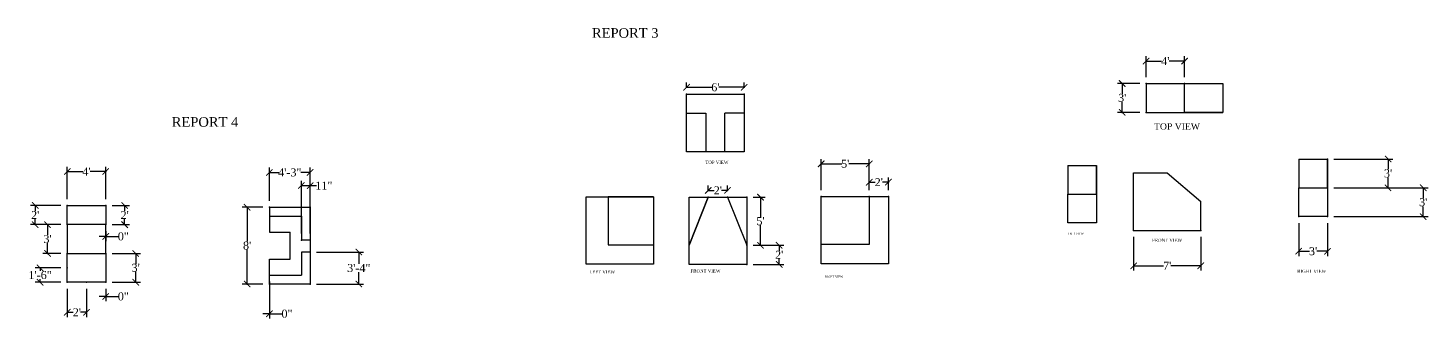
# Model space of a CAD drawing. Header units: inches. Extents: x -864 to 6721, y 1071 to 2315.
# Drawn here: x -864 to 885, y 1073 to 1437 of the extents above; entities that cross this region are included whole.
import ezdxf

# ---------------------------------------------------------------- set-up
doc = ezdxf.new("R2010")
doc.units = ezdxf.units.IN
doc.layers.add('Label', color=7, linetype='Continuous', plot=False)
doc.styles.get("Standard").update_dxf_attribs({"font": 'times.ttf'})
doc.dimstyles.new('ISO-25$0', dxfattribs={"dimtxt": 10, "dimasz": 8, "dimexe": 6, "dimexo": 8, "dimgap": 0.09, "dimtad": 0, "dimtih": 1, "dimtoh": 1, "dimdec": 0, "dimzin": 0, "dimlunit": 3, "dimtxsty": 'Standard', "dimblk": 'ARCHTICK', "dimcen": 5.09, "dimadec": 0, "dimazin": 0, "dimtfac": 1, "dimtdec": 0, "dimtmove": 0, "dimatfit": 3, "dimldrblk": 'ARCHTICK', "dimfxl": 1, "dimarcsym": 0})

# ---------------------------------------------------------------- blocks, each defined once
blk = doc.blocks.new('_ArchTick')
at = {"color": 0, "linetype": 'ByBlock', "const_width": 0.15}
blk.add_lwpolyline([(-0.5, -0.5), (0.5, 0.5)], dxfattribs=at)
blk = doc.blocks.new('*D3')
at = {"color": 0, "lineweight": -2}
for p, q in [((532.9, 1375.4), (532.9, 1401.4)), ((580.9, 1375.4), (580.9, 1401.4)), ((532.9, 1395.4), (552.2, 1395.4)), ((580.9, 1395.4), (561.6, 1395.4))]:
    blk.add_line(p, q, dxfattribs=at)
at = {"layer": 'Label', "color": 0}
for p in [(580.9, 1395.4), (532.9, 1367.4), (580.9, 1367.4)]:
    blk.add_point(p, dxfattribs=at)
at = {"color": 0, "lineweight": -2, "xscale": 8, "yscale": 8, "zscale": 8, "rotation": 180}
blk.add_blockref('_ArchTick', (532.9, 1395.4), dxfattribs=at)
at = {"color": 0, "lineweight": -2, "xscale": 8, "yscale": 8, "zscale": 8}
blk.add_blockref('_ArchTick', (580.9, 1395.4), dxfattribs=at)
at = {"color": 0, "insert": (556.9, 1395.4), "char_height": 10, "attachment_point": 5}
blk.add_mtext("4'", dxfattribs=at)
blk = doc.blocks.new('*D4')
at = {"color": 0, "lineweight": -2}
for p, q in [((524.9, 1367.4), (497, 1367.4)), ((503, 1367.4), (503, 1354.6)), ((524.9, 1331.4), (497, 1331.4)), ((503, 1331.4), (503, 1344.2))]:
    blk.add_line(p, q, dxfattribs=at)
at = {"layer": 'Label', "color": 0}
for p in [(532.9, 1367.4), (503, 1331.4), (532.9, 1331.4)]:
    blk.add_point(p, dxfattribs=at)
at = {"color": 0, "lineweight": -2, "xscale": 8, "yscale": 8, "zscale": 8}
for p, rotation in [((503, 1367.4), 90), ((503, 1331.4), 270)]:
    blk.add_blockref('_ArchTick', p, dxfattribs=dict(at, rotation=rotation))
at = {"color": 0, "insert": (503, 1349.4), "char_height": 10, "attachment_point": 5}
blk.add_mtext("3'", dxfattribs=at)
blk = doc.blocks.new('*D5')
at = {"color": 0, "lineweight": -2}
for p, q in [((767.5, 1273.1), (841.2, 1273.1)), ((835.2, 1273.1), (835.2, 1260.3)), ((835.2, 1237.1), (835.2, 1249.9)), ((767.5, 1237.1), (841.2, 1237.1))]:
    blk.add_line(p, q, dxfattribs=at)
at = {"layer": 'Label', "color": 0}
for p in [(759.5, 1273.1), (759.5, 1237.1), (835.2, 1237.1)]:
    blk.add_point(p, dxfattribs=at)
at = {"color": 0, "lineweight": -2, "xscale": 8, "yscale": 8, "zscale": 8}
for p, rotation in [((835.2, 1273.1), 90), ((835.2, 1237.1), 270)]:
    blk.add_blockref('_ArchTick', p, dxfattribs=dict(at, rotation=rotation))
at = {"color": 0, "insert": (835.2, 1255.1), "char_height": 10, "attachment_point": 5}
blk.add_mtext("3'", dxfattribs=at)
blk = doc.blocks.new('*D6')
at = {"color": 0, "lineweight": -2}
for p, q in [((767.5, 1237.1), (885.1, 1237.1)), ((879.1, 1237.1), (879.1, 1224.3)), ((879.1, 1201.1), (879.1, 1213.9)), ((767.5, 1201.1), (885.1, 1201.1))]:
    blk.add_line(p, q, dxfattribs=at)
at = {"layer": 'Label', "color": 0}
for p in [(759.5, 1237.1), (759.5, 1201.1), (879.1, 1201.1)]:
    blk.add_point(p, dxfattribs=at)
at = {"color": 0, "lineweight": -2, "xscale": 8, "yscale": 8, "zscale": 8}
for p, rotation in [((879.1, 1237.1), 90), ((879.1, 1201.1), 270)]:
    blk.add_blockref('_ArchTick', p, dxfattribs=dict(at, rotation=rotation))
at = {"color": 0, "insert": (879.1, 1219.1), "char_height": 10, "attachment_point": 5}
blk.add_mtext("3'", dxfattribs=at)
blk = doc.blocks.new('*D7')
at = {"color": 0, "lineweight": -2}
for p, q in [((723.5, 1193.1), (723.5, 1151.9)), ((759.5, 1193.1), (759.5, 1151.9)), ((723.5, 1157.9), (737.1, 1157.9)), ((759.5, 1157.9), (746, 1157.9))]:
    blk.add_line(p, q, dxfattribs=at)
at = {"layer": 'Label', "color": 0}
for p in [(723.5, 1201.1), (759.5, 1201.1), (759.5, 1157.9)]:
    blk.add_point(p, dxfattribs=at)
at = {"color": 0, "lineweight": -2, "xscale": 8, "yscale": 8, "zscale": 8, "rotation": 180}
blk.add_blockref('_ArchTick', (723.5, 1157.9), dxfattribs=at)
at = {"color": 0, "lineweight": -2, "xscale": 8, "yscale": 8, "zscale": 8}
blk.add_blockref('_ArchTick', (759.5, 1157.9), dxfattribs=at)
at = {"color": 0, "insert": (741.5, 1157.9), "char_height": 10, "attachment_point": 5}
blk.add_mtext("3'", dxfattribs=at)
blk = doc.blocks.new('*D8')
at = {"color": 0, "lineweight": -2}
for p, q in [((517.2, 1175.9), (517.2, 1133.7)), ((601.2, 1175.9), (601.2, 1133.7)), ((517.2, 1139.7), (554.7, 1139.7)), ((601.2, 1139.7), (563.7, 1139.7))]:
    blk.add_line(p, q, dxfattribs=at)
at = {"layer": 'Label', "color": 0}
for p in [(517.2, 1183.9), (601.2, 1183.9), (601.2, 1139.7)]:
    blk.add_point(p, dxfattribs=at)
at = {"color": 0, "lineweight": -2, "xscale": 8, "yscale": 8, "zscale": 8, "rotation": 180}
blk.add_blockref('_ArchTick', (517.2, 1139.7), dxfattribs=at)
at = {"color": 0, "lineweight": -2, "xscale": 8, "yscale": 8, "zscale": 8}
blk.add_blockref('_ArchTick', (601.2, 1139.7), dxfattribs=at)
at = {"color": 0, "insert": (559.2, 1139.7), "char_height": 10, "attachment_point": 5}
blk.add_mtext("7'", dxfattribs=at)
blk = doc.blocks.new('*D9')
at = {"color": 0, "lineweight": -2}
for p, q in [((-1111.8, 1107.7), (-1111.8, 1114.3)), ((-1111.8, 1108.3), (-1080.3, 1108.3)), ((-1039.8, 1108.3), (-1071.3, 1108.3)), ((-1039.8, 1107.7), (-1039.8, 1114.3))]:
    blk.add_line(p, q, dxfattribs=at)
at = {"layer": 'Label', "color": 0}
for p in [(-1039.8, 1108.3), (-1111.8, 1099.7), (-1039.8, 1099.7)]:
    blk.add_point(p, dxfattribs=at)
at = {"color": 0, "lineweight": -2, "xscale": 8, "yscale": 8, "zscale": 8, "rotation": 180}
blk.add_blockref('_ArchTick', (-1111.8, 1108.3), dxfattribs=at)
at = {"color": 0, "lineweight": -2, "xscale": 8, "yscale": 8, "zscale": 8}
blk.add_blockref('_ArchTick', (-1039.8, 1108.3), dxfattribs=at)
at = {"color": 0, "insert": (-1075.8, 1108.3), "char_height": 10, "attachment_point": 5}
blk.add_mtext("6'", dxfattribs=at)
blk = doc.blocks.new('*D10')
at = {"color": 0, "lineweight": -2}
for p, q in [((-1084.7, 979), (-1084.7, 985.5)), ((-1060.7, 979), (-1060.7, 985.5)), ((-1084.7, 979.5), (-1077.3, 979.5)), ((-1060.7, 979.5), (-1068, 979.5))]:
    blk.add_line(p, q, dxfattribs=at)
at = {"layer": 'Label', "color": 0}
for p in [(-1084.7, 971), (-1060.7, 979.5), (-1060.7, 971)]:
    blk.add_point(p, dxfattribs=at)
at = {"color": 0, "lineweight": -2, "xscale": 8, "yscale": 8, "zscale": 8, "rotation": 180}
blk.add_blockref('_ArchTick', (-1084.7, 979.5), dxfattribs=at)
at = {"color": 0, "lineweight": -2, "xscale": 8, "yscale": 8, "zscale": 8}
blk.add_blockref('_ArchTick', (-1060.7, 979.5), dxfattribs=at)
at = {"color": 0, "insert": (-1072.7, 979.5), "char_height": 10, "attachment_point": 5}
blk.add_mtext("2'", dxfattribs=at)
blk = doc.blocks.new('*D11')
at = {"color": 0, "lineweight": -2}
for p, q in [((-1028.7, 971), (-1013.4, 971)), ((-1019.4, 971), (-1019.4, 946.2)), ((-1019.4, 911), (-1019.4, 935.9)), ((-1028.7, 911), (-1013.4, 911))]:
    blk.add_line(p, q, dxfattribs=at)
at = {"layer": 'Label', "color": 0}
for p in [(-1036.7, 971), (-1036.7, 911), (-1019.4, 911)]:
    blk.add_point(p, dxfattribs=at)
at = {"color": 0, "lineweight": -2, "xscale": 8, "yscale": 8, "zscale": 8}
for p, rotation in [((-1019.4, 971), 90), ((-1019.4, 911), 270)]:
    blk.add_blockref('_ArchTick', p, dxfattribs=dict(at, rotation=rotation))
at = {"color": 0, "insert": (-1019.4, 941), "char_height": 10, "attachment_point": 5}
blk.add_mtext("5'", dxfattribs=at)
blk = doc.blocks.new('*D12')
at = {"color": 0, "lineweight": -2}
for p, q in [((-1028.7, 911), (-990.1, 911)), ((-996.1, 911), (-996.1, 904.1)), ((-996.1, 887), (-996.1, 894)), ((-1028.7, 887), (-990.1, 887))]:
    blk.add_line(p, q, dxfattribs=at)
at = {"layer": 'Label', "color": 0}
for p in [(-1036.7, 911), (-1036.7, 887), (-996.1, 887)]:
    blk.add_point(p, dxfattribs=at)
at = {"color": 0, "lineweight": -2, "xscale": 8, "yscale": 8, "zscale": 8}
for p, rotation in [((-996.1, 911), 90), ((-996.1, 887), 270)]:
    blk.add_blockref('_ArchTick', p, dxfattribs=dict(at, rotation=rotation))
at = {"color": 0, "insert": (-996.1, 899), "char_height": 10, "attachment_point": 5}
blk.add_mtext("2'", dxfattribs=at)
blk = doc.blocks.new('*D13')
at = {"color": 0, "lineweight": -2}
for p, q in [((-943.6, 979.7), (-943.6, 1018.7)), ((-883.6, 979.7), (-883.6, 1018.7)), ((-943.6, 1012.7), (-918, 1012.7)), ((-883.6, 1012.7), (-909.1, 1012.7))]:
    blk.add_line(p, q, dxfattribs=at)
at = {"layer": 'Label', "color": 0}
for p in [(-883.6, 1012.7), (-943.6, 971.7), (-883.6, 971.7)]:
    blk.add_point(p, dxfattribs=at)
at = {"color": 0, "lineweight": -2, "xscale": 8, "yscale": 8, "zscale": 8, "rotation": 180}
blk.add_blockref('_ArchTick', (-943.6, 1012.7), dxfattribs=at)
at = {"color": 0, "lineweight": -2, "xscale": 8, "yscale": 8, "zscale": 8}
blk.add_blockref('_ArchTick', (-883.6, 1012.7), dxfattribs=at)
at = {"color": 0, "insert": (-913.6, 1012.7), "char_height": 10, "attachment_point": 5}
blk.add_mtext("5'", dxfattribs=at)
blk = doc.blocks.new('*D14')
at = {"color": 0, "lineweight": -2}
for p, q in [((-883.6, 979.7), (-883.6, 995.8)), ((-883.6, 989.8), (-876.2, 989.8)), ((-859.6, 989.8), (-866.9, 989.8)), ((-859.6, 979.7), (-859.6, 995.8))]:
    blk.add_line(p, q, dxfattribs=at)
at = {"layer": 'Label', "color": 0}
for p in [(-859.6, 989.8), (-883.6, 971.7), (-859.6, 971.7)]:
    blk.add_point(p, dxfattribs=at)
at = {"color": 0, "lineweight": -2, "xscale": 8, "yscale": 8, "zscale": 8, "rotation": 180}
blk.add_blockref('_ArchTick', (-883.6, 989.8), dxfattribs=at)
at = {"color": 0, "lineweight": -2, "xscale": 8, "yscale": 8, "zscale": 8}
blk.add_blockref('_ArchTick', (-859.6, 989.8), dxfattribs=at)
at = {"color": 0, "insert": (-871.6, 989.8), "char_height": 10, "attachment_point": 5}
blk.add_mtext("2'", dxfattribs=at)
blk = doc.blocks.new('*D16')
at = {"color": 0, "lineweight": -2}
for p, q in [((-815.1, 1223.1), (-815.1, 1263.5)), ((-767.1, 1223.1), (-767.1, 1263.5)), ((-815.1, 1257.5), (-795.8, 1257.5)), ((-767.1, 1257.5), (-786.5, 1257.5))]:
    blk.add_line(p, q, dxfattribs=at)
at = {"layer": 'Label', "color": 0}
for p in [(-767.1, 1257.5), (-815.1, 1215.1), (-767.1, 1215.1)]:
    blk.add_point(p, dxfattribs=at)
at = {"color": 0, "lineweight": -2, "xscale": 8, "yscale": 8, "zscale": 8, "rotation": 180}
blk.add_blockref('_ArchTick', (-815.1, 1257.5), dxfattribs=at)
at = {"color": 0, "lineweight": -2, "xscale": 8, "yscale": 8, "zscale": 8}
blk.add_blockref('_ArchTick', (-767.1, 1257.5), dxfattribs=at)
at = {"color": 0, "insert": (-791.1, 1257.5), "char_height": 10, "attachment_point": 5}
blk.add_mtext("4'", dxfattribs=at)
blk = doc.blocks.new('*D17')
at = {"color": 0, "lineweight": -2}
for p, q in [((-759.1, 1215.1), (-737.4, 1215.1)), ((-743.4, 1215.1), (-743.4, 1208.2)), ((-759.1, 1191.1), (-737.4, 1191.1)), ((-743.4, 1191.1), (-743.4, 1198.1))]:
    blk.add_line(p, q, dxfattribs=at)
at = {"layer": 'Label', "color": 0}
for p in [(-767.1, 1215.1), (-767.1, 1191.1), (-743.4, 1191.1)]:
    blk.add_point(p, dxfattribs=at)
at = {"color": 0, "lineweight": -2, "xscale": 8, "yscale": 8, "zscale": 8}
for p, rotation in [((-743.4, 1215.1), 90), ((-743.4, 1191.1), 270)]:
    blk.add_blockref('_ArchTick', p, dxfattribs=dict(at, rotation=rotation))
at = {"color": 0, "insert": (-743.4, 1203.1), "char_height": 10, "attachment_point": 5}
blk.add_mtext("2'", dxfattribs=at)
blk = doc.blocks.new('A$C37475668')
for p, q in [((0, 96), (51, 96)), ((0, 96), (0, 85)), ((0, 96), (0, 65)), ((51, 96), (51, 55)), ((0, 85), (40, 85)), ((40, 85), (40, 55)), ((0, 65), (26, 65)), ((26, 31), (26, 65)), ((51, 55), (40, 55)), ((51, 55), (51, 40)), ((51, 40), (40, 40)), ((40, 40), (40, 11)), ((51, 40), (51, 0)), ((0, 0), (0, 31)), ((0, 31), (26, 31)), ((0, 0), (0, 11)), ((0, 11), (40, 11)), ((51, 0), (0, 0))]:
    blk.add_line(p, q)
blk = doc.blocks.new('*D27')
at = {"color": 0, "lineweight": -2}
for p, q in [((-562.6, 1220.9), (-562.6, 1262.3)), ((-511.6, 1220.9), (-511.6, 1262.3)), ((-562.6, 1256.3), (-550.8, 1256.3)), ((-511.6, 1256.3), (-523.4, 1256.3))]:
    blk.add_line(p, q, dxfattribs=at)
at = {"layer": 'Label', "color": 0}
for p in [(-562.6, 1256.3), (-562.6, 1212.9, 31), (-511.6, 1212.9, 31)]:
    blk.add_point(p, dxfattribs=at)
at = {"color": 0, "lineweight": -2, "xscale": 8, "yscale": 8, "zscale": 8, "rotation": 180}
blk.add_blockref('_ArchTick', (-562.6, 1256.3), dxfattribs=at)
at = {"color": 0, "lineweight": -2, "xscale": 8, "yscale": 8, "zscale": 8}
blk.add_blockref('_ArchTick', (-511.6, 1256.3), dxfattribs=at)
at = {"color": 0, "insert": (-537.1, 1256.3), "char_height": 10, "attachment_point": 5}
blk.add_mtext('4\'-3"', dxfattribs=at)
blk = doc.blocks.new('*D28')
at = {"color": 0, "lineweight": -2}
for p, q in [((-570.6, 1212.9), (-596.4, 1212.9)), ((-590.4, 1212.9), (-590.4, 1170)), ((-590.4, 1116.9), (-590.4, 1159.7)), ((-570.6, 1116.9), (-596.4, 1116.9))]:
    blk.add_line(p, q, dxfattribs=at)
at = {"layer": 'Label', "color": 0}
for p in [(-562.6, 1212.9), (-590.4, 1116.9), (-562.6, 1116.9)]:
    blk.add_point(p, dxfattribs=at)
at = {"color": 0, "lineweight": -2, "xscale": 8, "yscale": 8, "zscale": 8}
for p, rotation in [((-590.4, 1212.9), 90), ((-590.4, 1116.9), 270)]:
    blk.add_blockref('_ArchTick', p, dxfattribs=dict(at, rotation=rotation))
at = {"color": 0, "insert": (-590.4, 1164.9), "char_height": 10, "attachment_point": 5}
blk.add_mtext("8'", dxfattribs=at)
blk = doc.blocks.new('*D29')
at = {"color": 0, "lineweight": -2}
for p, q in [((-503.6, 1156.9), (-444.9, 1156.9)), ((-450.9, 1156.9), (-450.9, 1142)), ((-450.9, 1116.9), (-450.9, 1131.7)), ((-503.6, 1116.9), (-444.9, 1116.9))]:
    blk.add_line(p, q, dxfattribs=at)
at = {"layer": 'Label', "color": 0}
for p in [(-511.6, 1156.9, 31), (-511.6, 1116.9, 31), (-450.9, 1116.9)]:
    blk.add_point(p, dxfattribs=at)
at = {"color": 0, "lineweight": -2, "xscale": 8, "yscale": 8, "zscale": 8}
for p, rotation in [((-450.9, 1156.9), 90), ((-450.9, 1116.9), 270)]:
    blk.add_blockref('_ArchTick', p, dxfattribs=dict(at, rotation=rotation))
at = {"color": 0, "insert": (-450.9, 1136.9), "char_height": 10, "attachment_point": 5}
blk.add_mtext('3\'-4"', dxfattribs=at)
blk = doc.blocks.new('*D30')
at = {"color": 0, "lineweight": -2}
for p, q in [((-522.6, 1179.9), (-522.6, 1245.9)), ((-511.6, 1179.9), (-511.6, 1245.9)), ((-522.6, 1239.9), (-511.6, 1239.9)), ((-511.6, 1239.9), (-503.6, 1239.9))]:
    blk.add_line(p, q, dxfattribs=at)
at = {"layer": 'Label', "color": 0}
for p in [(-511.6, 1239.9), (-522.6, 1171.9, 31), (-511.6, 1171.9, 31)]:
    blk.add_point(p, dxfattribs=at)
at = {"color": 0, "lineweight": -2, "xscale": 8, "yscale": 8, "zscale": 8, "rotation": 180}
blk.add_blockref('_ArchTick', (-522.6, 1239.9), dxfattribs=at)
at = {"color": 0, "lineweight": -2, "xscale": 8, "yscale": 8, "zscale": 8}
blk.add_blockref('_ArchTick', (-511.6, 1239.9), dxfattribs=at)
at = {"color": 0, "insert": (-494.5, 1239.9), "char_height": 10, "attachment_point": 5}
blk.add_mtext('11"', dxfattribs=at)
blk = doc.blocks.new('*D31')
at = {"color": 0, "lineweight": -2}
for p, q in [((-562.6, 1119.9), (-562.6, 1073.8)), ((-562.6, 1119.9), (-562.6, 1073.8)), ((-562.6, 1079.8), (-570.6, 1079.8)), ((-562.6, 1079.8), (-546.6, 1079.8))]:
    blk.add_line(p, q, dxfattribs=at)
at = {"layer": 'Label', "color": 0}
for p in [(-562.6, 1127.9, 16), (-562.6, 1127.9), (-562.6, 1079.8)]:
    blk.add_point(p, dxfattribs=at)
at = {"color": 0, "lineweight": -2, "xscale": 8, "yscale": 8, "zscale": 8}
blk.add_blockref('_ArchTick', (-562.6, 1079.8), dxfattribs=at)
at = {"color": 0, "lineweight": -2, "xscale": 8, "yscale": 8, "zscale": 8, "rotation": 180}
blk.add_blockref('_ArchTick', (-562.6, 1079.8), dxfattribs=at)
at = {"color": 0, "insert": (-540.6, 1079.8), "char_height": 10, "attachment_point": 5}
blk.add_mtext('0"', dxfattribs=at)
blk = doc.blocks.new('*D32')
at = {"color": 0, "lineweight": -2}
for p, q in [((-823.1, 1215.1), (-861.2, 1215.1)), ((-855.2, 1215.1), (-855.2, 1208.2)), ((-823.1, 1191.1), (-861.2, 1191.1)), ((-855.2, 1191.1), (-855.2, 1198.1))]:
    blk.add_line(p, q, dxfattribs=at)
at = {"layer": 'Label', "color": 0}
for p in [(-815.1, 1215.1), (-855.2, 1191.1), (-815.1, 1191.1)]:
    blk.add_point(p, dxfattribs=at)
at = {"color": 0, "lineweight": -2, "xscale": 8, "yscale": 8, "zscale": 8}
for p, rotation in [((-855.2, 1215.1), 90), ((-855.2, 1191.1), 270)]:
    blk.add_blockref('_ArchTick', p, dxfattribs=dict(at, rotation=rotation))
at = {"color": 0, "insert": (-855.2, 1203.1), "char_height": 10, "attachment_point": 5}
blk.add_mtext("2'", dxfattribs=at)
blk = doc.blocks.new('*D33')
at = {"color": 0, "lineweight": -2}
for p, q in [((-823.1, 1191.1), (-845.8, 1191.1)), ((-839.8, 1191.1), (-839.8, 1178.3)), ((-823.1, 1155.1), (-845.8, 1155.1)), ((-839.8, 1155.1), (-839.8, 1168))]:
    blk.add_line(p, q, dxfattribs=at)
at = {"layer": 'Label', "color": 0}
for p in [(-815.1, 1191.1), (-839.8, 1155.1), (-815.1, 1155.1)]:
    blk.add_point(p, dxfattribs=at)
at = {"color": 0, "lineweight": -2, "xscale": 8, "yscale": 8, "zscale": 8}
for p, rotation in [((-839.8, 1191.1), 90), ((-839.8, 1155.1), 270)]:
    blk.add_blockref('_ArchTick', p, dxfattribs=dict(at, rotation=rotation))
at = {"color": 0, "insert": (-839.8, 1173.1), "char_height": 10, "attachment_point": 5}
blk.add_mtext("3'", dxfattribs=at)
blk = doc.blocks.new('*D34')
at = {"color": 0, "lineweight": -2}
for p, q in [((-815.1, 1111.1), (-815.1, 1075.6)), ((-791.1, 1111.1), (-791.1, 1075.6)), ((-815.1, 1081.6), (-807.8, 1081.6)), ((-791.1, 1081.6), (-798.5, 1081.6))]:
    blk.add_line(p, q, dxfattribs=at)
at = {"layer": 'Label', "color": 0}
for p in [(-815.1, 1119.1), (-791.1, 1119.1), (-791.1, 1081.6)]:
    blk.add_point(p, dxfattribs=at)
at = {"color": 0, "lineweight": -2, "xscale": 8, "yscale": 8, "zscale": 8, "rotation": 180}
blk.add_blockref('_ArchTick', (-815.1, 1081.6), dxfattribs=at)
at = {"color": 0, "lineweight": -2, "xscale": 8, "yscale": 8, "zscale": 8}
blk.add_blockref('_ArchTick', (-791.1, 1081.6), dxfattribs=at)
at = {"color": 0, "insert": (-803.1, 1081.6), "char_height": 10, "attachment_point": 5}
blk.add_mtext("2'", dxfattribs=at)
blk = doc.blocks.new('*D35')
at = {"color": 0, "lineweight": -2}
for p, q in [((-823.1, 1137.1), (-855.1, 1137.1)), ((-849.1, 1137.1), (-849.1, 1133.3)), ((-849.1, 1119.1), (-849.1, 1123)), ((-823.1, 1119.1), (-855.1, 1119.1))]:
    blk.add_line(p, q, dxfattribs=at)
at = {"layer": 'Label', "color": 0}
for p in [(-849.1, 1137.1), (-815.1, 1137.1), (-815.1, 1119.1)]:
    blk.add_point(p, dxfattribs=at)
at = {"color": 0, "lineweight": -2, "xscale": 8, "yscale": 8, "zscale": 8}
for p, rotation in [((-849.1, 1137.1), 90), ((-849.1, 1119.1), 270)]:
    blk.add_blockref('_ArchTick', p, dxfattribs=dict(at, rotation=rotation))
at = {"color": 0, "insert": (-849.1, 1128.1), "char_height": 10, "attachment_point": 5}
blk.add_mtext('1\'-6"', dxfattribs=at)
blk = doc.blocks.new('*D36')
at = {"color": 0, "lineweight": -2}
for p, q in [((-767.1, 1111.1), (-767.1, 1095.4)), ((-767.1, 1111.1), (-767.1, 1095.4)), ((-767.1, 1101.4), (-775.1, 1101.4)), ((-767.1, 1101.4), (-751.1, 1101.4))]:
    blk.add_line(p, q, dxfattribs=at)
at = {"layer": 'Label', "color": 0}
for p in [(-767.1, 1119.1, 24), (-767.1, 1119.1), (-767.1, 1101.4)]:
    blk.add_point(p, dxfattribs=at)
at = {"color": 0, "lineweight": -2, "xscale": 8, "yscale": 8, "zscale": 8}
blk.add_blockref('_ArchTick', (-767.1, 1101.4), dxfattribs=at)
at = {"color": 0, "lineweight": -2, "xscale": 8, "yscale": 8, "zscale": 8, "rotation": 180}
blk.add_blockref('_ArchTick', (-767.1, 1101.4), dxfattribs=at)
at = {"color": 0, "insert": (-745.1, 1101.4), "char_height": 10, "attachment_point": 5}
blk.add_mtext('0"', dxfattribs=at)
blk = doc.blocks.new('*D37')
at = {"color": 0, "lineweight": -2}
for p, q in [((-759.1, 1155.1), (-723.6, 1155.1)), ((-729.6, 1155.1), (-729.6, 1142.3)), ((-729.6, 1119.1), (-729.6, 1132)), ((-759.1, 1119.1), (-723.6, 1119.1))]:
    blk.add_line(p, q, dxfattribs=at)
at = {"layer": 'Label', "color": 0}
for p in [(-767.1, 1155.1, 24), (-767.1, 1119.1, 24), (-729.6, 1119.1)]:
    blk.add_point(p, dxfattribs=at)
at = {"color": 0, "lineweight": -2, "xscale": 8, "yscale": 8, "zscale": 8}
for p, rotation in [((-729.6, 1155.1), 90), ((-729.6, 1119.1), 270)]:
    blk.add_blockref('_ArchTick', p, dxfattribs=dict(at, rotation=rotation))
at = {"color": 0, "insert": (-729.6, 1137.1), "char_height": 10, "attachment_point": 5}
blk.add_mtext("3'", dxfattribs=at)
blk = doc.blocks.new('*D38')
at = {"color": 0, "lineweight": -2}
for p, q in [((-767.1, 1176.4), (-775.1, 1176.4)), ((-767.1, 1183.1), (-767.1, 1170.4)), ((-767.1, 1183.1), (-767.1, 1170.4)), ((-767.1, 1176.4), (-751.1, 1176.4))]:
    blk.add_line(p, q, dxfattribs=at)
at = {"layer": 'Label', "color": 0}
for p in [(-767.1, 1191.1, 24), (-767.1, 1191.1, 12), (-767.1, 1176.4)]:
    blk.add_point(p, dxfattribs=at)
at = {"color": 0, "lineweight": -2, "xscale": 8, "yscale": 8, "zscale": 8}
blk.add_blockref('_ArchTick', (-767.1, 1176.4), dxfattribs=at)
at = {"color": 0, "lineweight": -2, "xscale": 8, "yscale": 8, "zscale": 8, "rotation": 180}
blk.add_blockref('_ArchTick', (-767.1, 1176.4), dxfattribs=at)
at = {"color": 0, "insert": (-745.1, 1176.4), "char_height": 10, "attachment_point": 5}
blk.add_mtext('0"', dxfattribs=at)
blk = doc.blocks.new('A$C789C0C20')
for p, q in [((-826.5, -348.1), (-802.5, -348.1)), ((-826.5, -372.1), (-826.5, -348.1)), ((-802.5, -348.1), (-778.5, -348.1)), ((-778.5, -348.1), (-754.5, -348.1)), ((-754.5, -348.1), (-754.5, -372.1)), ((-826.5, -396.1), (-826.5, -372.1)), ((-826.5, -372.1), (-802.5, -372.1)), ((-802.5, -372.1), (-802.5, -420.1)), ((-754.5, -372.1), (-778.5, -372.1)), ((-778.5, -420.1), (-778.5, -372.1)), ((-754.5, -372.1), (-754.5, -396.1)), ((-826.5, -420.1), (-826.5, -396.1)), ((-754.5, -396.1), (-754.5, -420.1)), ((-802.5, -420.1), (-826.5, -420.1)), ((-778.5, -420.1), (-802.5, -420.1)), ((-754.5, -420.1), (-778.5, -420.1)), ((-952, -536.4), (-952, -476.4)), ((-952, -476.4), (-928, -476.4)), ((-928, -476.4), (-868, -476.4)), ((-868, -476.4), (-924.3, -476.4)), ((-924.3, -476.4), (-924.3, -536.4)), ((-868, -476.4), (-868, -536.4)), ((-823.4, -476.8), (-799.4, -476.8)), ((-823.4, -536.8), (-823.4, -476.8)), ((-799.4, -476.8), (-823.4, -536.8)), ((-823.4, -536.8), (-799.4, -476.8)), ((-799.4, -476.8), (-775.4, -476.8)), ((-799.4, -476.8), (-775.4, -476.8)), ((-775.4, -476.8), (-751.4, -476.8)), ((-775.4, -476.8), (-751.4, -536.8)), ((-751.4, -476.8), (-751.4, -536.8)), ((-658.3, -476.1), (-598.3, -476.1)), ((-658.3, -536.1), (-658.3, -476.1)), ((-658.3, -476.1), (-598.3, -476.1)), ((-598.3, -476.1), (-574.3, -476.1)), ((-598.3, -476.1), (-598.3, -536.1)), ((-574.3, -476.1), (-574.3, -536.1)), ((-952, -560.4), (-952, -536.4)), ((-924.3, -536.4), (-868, -536.4)), ((-868, -536.4), (-868, -560.4)), ((-868, -536.4), (-868, -536.4)), ((-823.4, -560.8), (-823.4, -536.8)), ((-751.4, -536.8), (-751.4, -560.8)), ((-658.3, -560.1), (-658.3, -536.1)), ((-598.3, -536.1), (-658.3, -536.1)), ((-574.3, -536.1), (-574.3, -560.1)), ((-892, -560.4), (-952, -560.4)), ((-868, -560.4), (-892, -560.4)), ((-799.4, -560.8), (-823.4, -560.8)), ((-775.4, -560.8), (-799.4, -560.8)), ((-751.4, -560.8), (-775.4, -560.8)), ((-598.3, -560.1), (-658.3, -560.1)), ((-574.3, -560.1), (-598.3, -560.1))]:
    blk.add_line(p, q)
at = {"attachment_point": 1}
for s, insert, char_height, width in [('TOP VIEW', (-803.1, -431.3), 4, 60.94), ('LEFT VIEW', (-947.9, -568.2), 4, 94.198), ('FRONT VIEW', (-821.6, -567), 4, 69.135), ('RIGHT VIEW', (-653.5, -575.1), 2.5, 82.855)]:
    blk.add_mtext(s, dxfattribs=dict(at, insert=insert, char_height=char_height, width=width))
for base, p1, p2, picture, middle in [((-754.5, -339.5), (-826.5, -348.1), (-754.5, -348.1), '*D9', (-790.5, -339.5)), ((-598.3, -435.2), (-658.3, -476.1), (-598.3, -476.1), '*D13', (-628.3, -435.2)), ((-574.3, -458.1), (-598.3, -476.1), (-574.3, -476.1), '*D14', (-586.3, -458.1)), ((-775.4, -468.4), (-799.4, -476.8), (-775.4, -476.8), '*D10', (-787.4, -468.4))]:
    dim = blk.add_linear_dim(base=base, p1=p1, p2=p2, dimstyle='ISO-25$0')
    dim.commit()
    dim.dimension.update_dxf_attribs({"geometry": picture, "text_midpoint": middle, "insert": (285.3, -1447.9)})
for base, p1, p2, picture, middle in [((-734.1, -536.8), (-751.4, -476.8), (-751.4, -536.8), '*D11', (-734.1, -506.8)), ((-710.8, -560.8), (-751.4, -536.8), (-751.4, -560.8), '*D12', (-710.8, -548.8))]:
    dim = blk.add_linear_dim(base=base, p1=p1, p2=p2, angle=90, dimstyle='ISO-25$0')
    dim.commit()
    dim.dimension.update_dxf_attribs({"geometry": picture, "text_midpoint": middle, "insert": (285.3, -1447.9)})

msp = doc.modelspace()

# ---------------------------------------------------------------- linework, layer by layer
for p, q in [((532.9, 1367.4), (580.9, 1367.4)), ((532.9, 1367.4), (532.9, 1331.4)), ((580.9, 1331.4), (580.9, 1367.4)), ((580.9, 1367.4), (628.9, 1367.4)), ((628.9, 1367.4), (628.9, 1331.4)), ((532.9, 1331.4), (580.9, 1331.4)), ((628.9, 1331.4), (580.9, 1331.4)), ((580.9, 1331.4), (628.9, 1331.4)), ((434.9, 1265.2), (470.9, 1265.2)), ((434.9, 1265.2), (434.9, 1229.2)), ((470.9, 1265.2), (470.9, 1229.2)), ((470.9, 1229.2), (470.9, 1265.2)), ((723.5, 1273.1), (759.5, 1273.1)), ((723.5, 1273.1), (723.5, 1237.1)), ((759.5, 1273.1), (759.5, 1237.1)), ((759.5, 1237.1), (759.5, 1273.1)), ((517.2, 1183.9), (517.2, 1255.9)), ((517.2, 1255.9), (559.2, 1255.9)), ((559.2, 1255.9), (601.2, 1219.9)), ((434.9, 1193.2), (434.9, 1229.2)), ((434.9, 1229.2), (470.9, 1229.2)), ((470.9, 1229.2), (470.9, 1193.2)), ((723.5, 1201.1), (723.5, 1237.1)), ((723.5, 1237.1), (759.5, 1237.1)), ((759.5, 1237.1), (759.5, 1201.1)), ((-815.1, 1215.1), (-767.1, 1215.1)), ((-815.1, 1191.1), (-815.1, 1215.1)), ((-767.1, 1215.1), (-767.1, 1191.1)), ((601.2, 1183.9), (601.2, 1219.9)), ((601.2, 1219.9), (601.2, 1219.9)), ((-767.1, 1191.1), (-815.1, 1191.1)), ((-815.1, 1191.1), (-815.1, 1155.1)), ((-767.1, 1155.1), (-767.1, 1191.1)), ((470.9, 1193.2), (434.9, 1193.2)), ((759.5, 1201.1), (723.5, 1201.1)), ((517.2, 1183.9), (601.2, 1183.9)), ((-815.1, 1155.1), (-767.1, 1155.1)), ((-815.1, 1137.1), (-815.1, 1155.1)), ((-767.1, 1155.1), (-767.1, 1119.1)), ((-815.1, 1119.1), (-815.1, 1137.1)), ((-791.1, 1119.1), (-815.1, 1119.1)), ((-767.1, 1119.1), (-791.1, 1119.1))]:
    msp.add_line(p, q)

# ---------------------------------------------------------------- block references
for name, p in [('A$C789C0C20', (785.2, 1702.3)), ('A$C37475668', (-562.6, 1116.9))]:
    msp.add_blockref(name, p)

# ---------------------------------------------------------------- texts
at = {"attachment_point": 1}
for s, insert, char_height, width in [('REPORT 3', (-159.5, 1436.6), 12, 1157.591), ('REPORT 4', (-684.5, 1325.4), 12, 148.864), ('TOP VIEW', (542.8, 1317.8), 8, 78.723), ('LEFT VIEW', (434.9, 1181.1), 2.5, 51.397), ('FRONT VIEW', (540.3, 1173.7), 4, 50.985), ('RIGHT VIEW', (721.7, 1135), 4, 67.479)]:
    msp.add_mtext(s, dxfattribs=dict(at, insert=insert, char_height=char_height, width=width))

# ---------------------------------------------------------------- dimensions: what is measured, and where the dimension line sits
for base, p1, p2, picture, middle in [((580.9, 1395.4), (532.9, 1367.4), (580.9, 1367.4), '*D3', (556.9, 1395.4)), ((-767.1, 1257.5), (-815.1, 1215.1), (-767.1, 1215.1), '*D16', (-791.1, 1257.5)), ((-767.1378903, 1176.3617333), (-767.1378903, 1191.1414297, 24), (-767.1378903, 1191.1414297, 12), '*D38', (-745.0998009, 1176.3617333)), ((759.5, 1157.9), (723.5, 1201.1), (759.5, 1201.1), '*D7', (741.5, 1157.9)), ((601.2, 1139.7), (517.2, 1183.9), (601.2, 1183.9), '*D8', (559.2, 1139.7)), ((-562.5930758, 1079.7981327), (-562.5930758, 1127.8690329, 16), (-562.5930758, 1127.8690329), '*D31', (-540.5549864, 1079.7981327)), ((-791.1, 1081.6), (-815.1, 1119.1), (-791.1, 1119.1), '*D34', (-803.1, 1081.6)), ((-767.1378903, 1101.3983673), (-767.1378903, 1119.1414297, 24), (-767.1378903, 1119.1414297), '*D36', (-745.0998009, 1101.3983673))]:
    dim = msp.add_linear_dim(base=base, p1=p1, p2=p2, dimstyle='ISO-25$0')
    dim.commit()
    dim.dimension.update_dxf_attribs({"geometry": picture, "text_midpoint": middle})
for base, p1, p2, picture, middle in [((503, 1331.4), (532.9, 1367.4), (532.9, 1331.4), '*D4', (503, 1349.4)), ((835.2, 1237.1), (759.5, 1273.1), (759.5, 1237.1), '*D5', (835.2, 1255.1)), ((879.1, 1201.1), (759.5, 1237.1), (759.5, 1201.1), '*D6', (879.1, 1219.1)), ((-855.2, 1191.1), (-815.1, 1215.1), (-815.1, 1191.1), '*D32', (-855.2, 1203.1)), ((-743.4, 1191.1), (-767.1, 1215.1), (-767.1, 1191.1), '*D17', (-743.4, 1203.1)), ((-839.8, 1155.1), (-815.1, 1191.1), (-815.1, 1155.1), '*D33', (-839.8, 1173.1)), ((-729.6, 1119.1), (-767.1, 1155.1, 24), (-767.1, 1119.1, 24), '*D37', (-729.6, 1137.1)), ((-849.1, 1137.1), (-815.1, 1119.1), (-815.1, 1137.1), '*D35', (-849.1, 1128.1))]:
    dim = msp.add_linear_dim(base=base, p1=p1, p2=p2, angle=90, dimstyle='ISO-25$0')
    dim.commit()
    dim.dimension.update_dxf_attribs({"geometry": picture, "text_midpoint": middle})
for p1, p2, distance, picture, middle in [((-511.6, 1212.9, 31), (-562.6, 1212.9, 31), -43.4, '*D27', (-537.1, 1256.3)), ((-522.6, 1171.9, 31), (-511.6, 1171.9, 31), 68, '*D30', (-494.5, 1239.9)), ((-562.6, 1212.9), (-562.6, 1116.9), -27.8, '*D28', (-590.4, 1164.9)), ((-511.6, 1156.9, 31), (-511.6, 1116.9, 31), 60.7, '*D29', (-450.9, 1136.9))]:
    dim = msp.add_aligned_dim(p1=p1, p2=p2, distance=distance, dimstyle='ISO-25$0')
    dim.commit()
    dim.dimension.update_dxf_attribs({"geometry": picture, "text_midpoint": middle})

doc.saveas('drawing.dxf')
